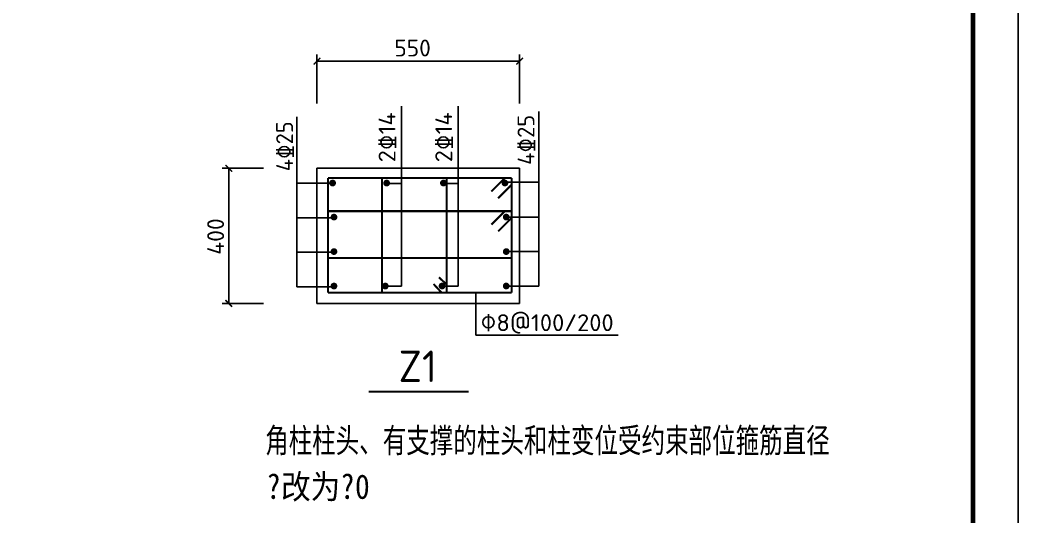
# Model space of a CAD drawing. Header units: millimetres. Extents: x 1442233 to 1526333, y -21810 to 275190.
# Drawn here: x 1504174 to 1526333, y 173403 to 184418 of the extents above; entities that cross this region are included whole.
import ezdxf
from ezdxf.enums import TextEntityAlignment as Align

# ---------------------------------------------------------------- set-up
doc = ezdxf.new("R2010")
doc.units = ezdxf.units.MM
doc.header["$LTSCALE"] = 1500
for name, color, linetype in [('1', 7, 'Continuous'), ('PUB_TITLE', 4, 'Continuous'), ('中文', 2, 'Continuous'), ('尺寸线及数字', 253, 'Continuous'), ('层27', 7, 'Continuous'), ('钢筋', 1, 'Continuous'), ('钢筋标注', 253, 'Continuous')]:
    doc.layers.add(name, color=color, linetype=linetype)
doc.styles.add('HZ', font='', dxfattribs={"width": 0.7, "height": 5})
doc.styles.get("Standard").update_dxf_attribs({"font": 'TSSDENG', "width": 0.75, "bigfont": 'TSSDCHN'})
doc.styles.get('HZ').set_extended_font_data('SimSun')

# ---------------------------------------------------------------- blocks, each defined once
blk = doc.blocks.new('1234')
at = {"layer": 'PUB_TITLE'}
blk.add_lwpolyline([(1825234, 779394), (1909334, 779394), (1909334, 838794), (1825234, 838794)], close=True, dxfattribs=at)
at = {"layer": 'PUB_TITLE', "const_width": 100}
blk.add_lwpolyline([(1827734, 780394), (1908334, 780394), (1908334, 837794), (1827734, 837794)], close=True, dxfattribs=at)

msp = doc.modelspace()

# ---------------------------------------------------------------- linework, layer by layer
at = {"layer": '尺寸线及数字'}
for p, q in [((1510768, 183652), (1510768, 182560)), ((1510768, 183502), (1515268, 183502)), ((1515268, 183652), (1515268, 182560)), ((1512646, 178510), (1512646, 182500)), ((1513906, 178510), (1513906, 182500)), ((1515691, 178505), (1515691, 182388)), ((1510321, 178490), (1510321, 182265)), ((1508661, 181124), (1509578, 181124)), ((1508811, 178124), (1508811, 181124)), ((1510768, 181124), (1515268, 181124)), ((1510768, 181124), (1510768, 178124)), ((1515268, 181124), (1515268, 178124)), ((1514986, 180818), (1515691, 180818)), ((1511146, 180792), (1510321, 180792)), ((1512286, 180790), (1512646, 180790)), ((1513546, 180790), (1513906, 180790)), ((1511146, 180025), (1510321, 180025)), ((1514986, 180042), (1515691, 180042)), ((1514986, 179277), (1515691, 179277)), ((1511146, 179260), (1510321, 179260)), ((1511146, 178490), (1510321, 178490)), ((1512286, 178510), (1512646, 178510)), ((1513546, 178510), (1513906, 178510)), ((1514986, 178505), (1515691, 178505)), ((1514298, 178363), (1514298, 177417)), ((1508661, 178124), (1509578, 178124)), ((1510768, 178124), (1515268, 178124)), ((1514298, 177417), (1517456, 177417))]:
    msp.add_line(p, q, dxfattribs=at)
at = {"layer": '尺寸线及数字', "const_width": 35}
for points in [[(1510693, 183427), (1510843, 183577)], [(1515193, 183427), (1515343, 183577)], [(1508736, 181199), (1508886, 181049)], [(1508736, 178199), (1508886, 178049)]]:
    msp.add_lwpolyline(points, dxfattribs=at)
at = {"layer": '层27', "const_width": 45}
msp.add_lwpolyline([(1511919, 176166), (1514139, 176166)], dxfattribs=at)
at = {"layer": '钢筋', "const_width": 45}
for points in [[(1511013, 178363), (1511013, 180910)], [(1511013, 180910), (1515090, 180910)], [(1512417, 180910), (1512210, 180910)], [(1512210, 180910), (1512210, 178363)], [(1513646, 180910), (1513646, 178363)], [(1514640, 180610), (1514940, 180910)], [(1515090, 180910), (1515090, 178363)], [(1515090, 180760), (1514790, 180460)], [(1514640, 179872), (1514940, 180172), (1515090, 180172), (1515090, 179134), (1511015, 179134), (1511015, 180172), (1515090, 180172), (1515090, 180022), (1514790, 179722)], [(1513646, 178545), (1513476, 178702)], [(1515090, 178363), (1511013, 178363)], [(1512210, 178363), (1512386, 178363)], [(1513535, 178363), (1513356, 178555)]]:
    msp.add_lwpolyline(points, dxfattribs=at)
at = {"layer": '钢筋', "const_width": 75}
for points in [[(1511153, 180797, 1), (1511078, 180797, 1), (1511153, 180797, 1)], [(1512353, 180797, 1), (1512278, 180797, 1), (1512353, 180797, 1)], [(1513613, 180797, 1), (1513538, 180797, 1), (1513613, 180797, 1)], [(1514978, 180797, 1), (1514903, 180797, 1), (1514978, 180797, 1)], [(1511183, 180040, 1), (1511108, 180040, 1), (1511183, 180040, 1)], [(1515008, 180040, 1), (1514933, 180040, 1), (1515008, 180040, 1)], [(1511183, 179275, 1), (1511108, 179275, 1), (1511183, 179275, 1)], [(1515008, 179275, 1), (1514933, 179275, 1), (1515008, 179275, 1)], [(1511183, 178510, 1), (1511108, 178510, 1), (1511183, 178510, 1)], [(1512323, 178510, 1), (1512248, 178510, 1), (1512323, 178510, 1)], [(1513583, 178510, 1), (1513508, 178510, 1), (1513583, 178510, 1)], [(1515008, 178510, 1), (1514933, 178510, 1), (1515008, 178510, 1)]]:
    msp.add_lwpolyline(points, format="xyb", dxfattribs=at)

# ---------------------------------------------------------------- block references
at = {"layer": '1'}
msp.add_blockref('1234', (-383001, -623004), dxfattribs=at)

# ---------------------------------------------------------------- texts
at = {"layer": '中文', "style": 'HZ'}
for s, height, width, p, p2 in [('角柱柱头、有支撑的柱头和柱变位受约束部位箍筋直径', 541.87, 0.673915, (1509617, 174811), (1522152, 174811)), ('?改为?0', 541.9, 0.846805, (1509643, 173785), (1511940, 173785))]:
    msp.add_text(s, height=height, dxfattribs=dict(at, width=width)).set_placement(p, p2, align=Align.FIT)
at = {"layer": '尺寸线及数字'}
for s, height, width, p, p2 in [('550', 375, 1.039997, (1512486, 183607), (1513296, 183607)), (' %%1308@100/200', 374.95, 1.064491, (1514145, 177508), (1517355, 177508))]:
    msp.add_text(s, height=height, dxfattribs=dict(at, width=width)).set_placement(p, p2, align=Align.FIT)
for s, width, p, p2 in [('2%%13214', 1.083944, (1512511, 181258), (1512511, 182368)), ('2%%13214', 1.083944, (1513770, 181258), (1513770, 182368)), ('400', 1.04, (1508706, 179204), (1508706, 180014))]:
    msp.add_text(s, height=375, rotation=90, dxfattribs=dict(at, width=width)).set_placement(p, p2, align=Align.FIT)
at = {"layer": '层27', "width": 1.262857}
msp.add_text('Z1', height=700, dxfattribs=at).set_placement((1512580, 176378), (1513430, 176378), align=Align.FIT)
at = {"layer": '钢筋标注'}
for width, p, p2 in [(1.04, (1515596, 181201), (1515596, 182311)), (1.040001, (1510237, 181057), (1510237, 182167))]:
    msp.add_text('4%%13225', height=375, rotation=90, dxfattribs=dict(at, width=width)).set_placement(p, p2, align=Align.FIT)

doc.saveas('drawing.dxf')
